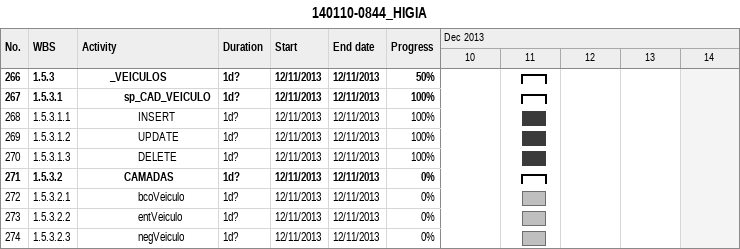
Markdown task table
140110-0844_HIGIA

| ID | WBS | Task | Duration | Start | Finish | % complete |
|---|---|---|---|---|---|---|
| 266 | 1.5.3 | **_VEICULOS** | 1d? | 2013-12-11 | 2013-12-11 | 50 |
| 267 | 1.5.3.1 | **sp_CAD_VEICULO** | 1d? | 2013-12-11 | 2013-12-11 | 100 |
| 268 | 1.5.3.1.1 | INSERT | 1d? | 2013-12-11 | 2013-12-11 | 100 |
| 269 | 1.5.3.1.2 | UPDATE | 1d? | 2013-12-11 | 2013-12-11 | 100 |
| 270 | 1.5.3.1.3 | DELETE | 1d? | 2013-12-11 | 2013-12-11 | 100 |
| 271 | 1.5.3.2 | **CAMADAS** | 1d? | 2013-12-11 | 2013-12-11 | 0 |
| 272 | 1.5.3.2.1 | bcoVeiculo | 1d? | 2013-12-11 | 2013-12-11 | 0 |
| 273 | 1.5.3.2.2 | entVeiculo | 1d? | 2013-12-11 | 2013-12-11 | 0 |
| 274 | 1.5.3.2.3 | negVeiculo | 1d? | 2013-12-11 | 2013-12-11 | 0 |
